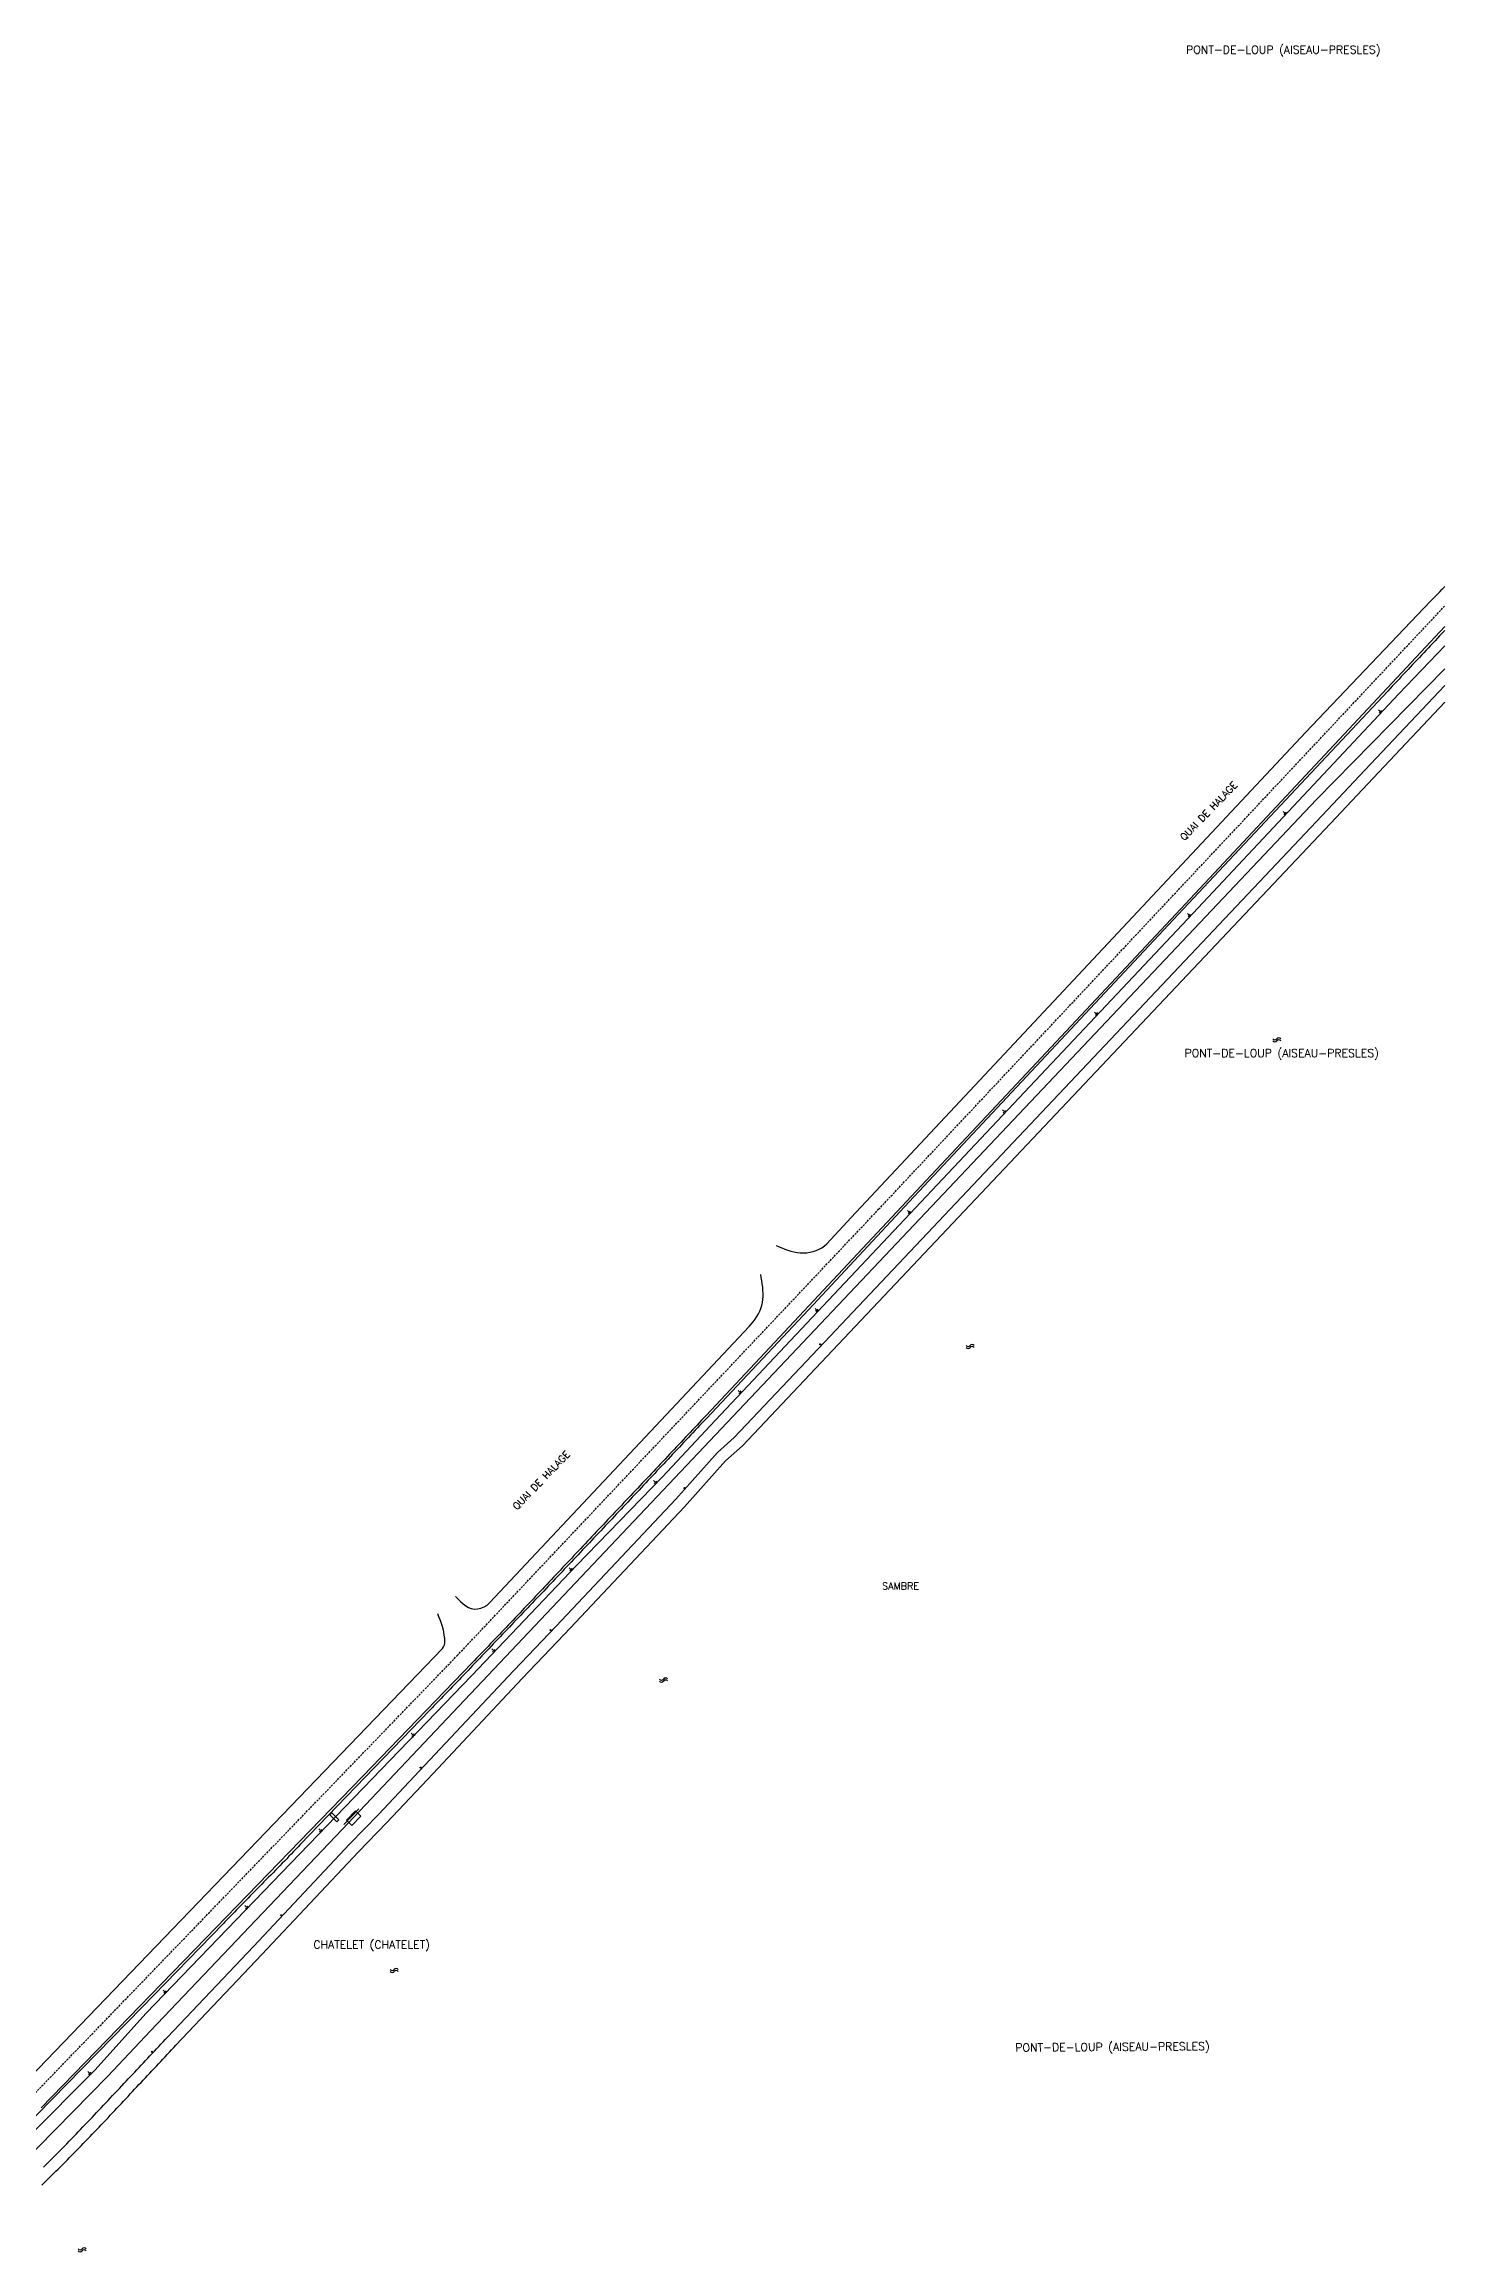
# Model space of a CAD drawing. Header units: millimetres. Extents: x 160999 to 162000, y 122000 to 123000.
# Drawn here: x 161650 to 162000, y 122437 to 122988 of the extents above; entities that cross this region are included whole.
import ezdxf
from ezdxf.enums import TextEntityAlignment as Align

# ---------------------------------------------------------------- set-up
doc = ezdxf.new("R2010")
doc.units = ezdxf.units.MM
doc.linetypes.add('DASHED', pattern=[0.75, 0.5, -0.25])
doc.layers.get('0').update_dxf_attribs({"linetype": 'CONTINUOUS'})
for name, color, linetype in [('W0001', 6, 'DASHED'), ('W0008', 7, 'CONTINUOUS'), ('W0211', 2, 'CONTINUOUS'), ('W0322', 7, 'CONTINUOUS'), ('W0454', 7, 'CONTINUOUS'), ('W0500', 5, 'DASHED'), ('W0980', 7, 'CONTINUOUS'), ('W0989', 7, 'CONTINUOUS'), ('W1102', 7, 'CONTINUOUS')]:
    doc.layers.add(name, color=color, linetype=linetype)
doc.styles.get("Standard").update_dxf_attribs({"font": 'romans.shx', "width": 0.85})

# ---------------------------------------------------------------- blocks, each defined once
blk = doc.blocks.new('t500o')
at = {"color": 0, "linetype": 'Continuous'}
for centre, start, end in [((-0.5, 0.625), 216.8699, 323.1301), ((0.5, -0.125), 36.8699, 143.1301), ((0.5, -0.625), 36.8699, 143.1301), ((-0.5, 0.125), 216.8699, 323.1301)]:
    blk.add_arc(centre, 0.625, start, end, dxfattribs=at)
blk = doc.blocks.new('t211o')
at = {"color": 0, "linetype": 'Continuous'}
for p, q in [((-0.29, 0.5), (-0.29, 0)), ((0, 1), (0, 0)), ((0.29, 0.5), (0.29, 0))]:
    blk.add_line(p, q, dxfattribs=at)

msp = doc.modelspace()

# ---------------------------------------------------------------- linework, layer by layer
at = {"layer": 'W0001'}
for p, q in [((161858.48, 122697.08), (162000, 122847.9)), ((161753.14, 122585.52), (161858.48, 122697.08)), ((161647.71, 122476.26), (161753.14, 122585.52))]:
    msp.add_line(p, q, dxfattribs=at)
at = {"layer": 'W0008'}
for p, q in [((161982.1, 122804.82), (162000, 122823.79)), ((161971.41, 122793.49), (161982.1, 122804.82)), ((161846.98, 122661.8), (161971.41, 122793.49)), ((161824.42, 122637.96), (161846.98, 122661.8)), ((161820.24, 122634.19), (161824.42, 122637.96)), ((161809.97, 122622.69), (161820.24, 122634.19)), ((161779.96, 122590.87), (161809.97, 122622.69)), ((161769.38, 122579.79), (161779.96, 122590.87)), ((161747.13, 122556.07), (161769.38, 122579.79)), ((161735.57, 122543.82), (161747.13, 122556.07)), ((161728.45, 122536.45), (161735.57, 122543.82)), ((161704.34, 122510.8), (161728.45, 122536.45)), ((161682.84, 122488.12), (161704.34, 122510.8)), ((161677.94, 122482.92), (161678.49, 122483.5)), ((161678.49, 122483.5), (161679.03, 122484.08)), ((161679.03, 122484.08), (161679.57, 122484.65)), ((161679.57, 122484.65), (161680.12, 122485.23)), ((161680.12, 122485.23), (161680.66, 122485.81)), ((161680.66, 122485.81), (161681.21, 122486.39)), ((161681.21, 122486.39), (161681.75, 122486.96)), ((161681.75, 122486.96), (161682.3, 122487.54)), ((161682.3, 122487.54), (161682.84, 122488.12)), ((161672.51, 122477.13), (161673.05, 122477.71)), ((161673.05, 122477.71), (161673.6, 122478.29)), ((161673.6, 122478.29), (161674.14, 122478.86)), ((161674.14, 122478.86), (161674.68, 122479.44)), ((161674.68, 122479.44), (161675.22, 122480.02)), ((161675.22, 122480.02), (161675.77, 122480.6)), ((161675.77, 122480.6), (161676.31, 122481.18)), ((161676.31, 122481.18), (161676.85, 122481.76)), ((161676.85, 122481.76), (161677.4, 122482.34)), ((161677.4, 122482.34), (161677.94, 122482.92)), ((161667.53, 122471.82), (161668.09, 122472.41)), ((161668.09, 122472.41), (161668.64, 122473)), ((161668.64, 122473), (161669.2, 122473.59)), ((161669.2, 122473.59), (161669.76, 122474.19)), ((161669.76, 122474.19), (161670.31, 122474.78)), ((161670.31, 122474.78), (161670.87, 122475.37)), ((161670.87, 122475.37), (161671.42, 122475.97)), ((161671.42, 122475.97), (161671.97, 122476.55)), ((161671.97, 122476.55), (161672.51, 122477.13)), ((161662.5, 122466.51), (161663.06, 122467.09)), ((161663.06, 122467.09), (161663.62, 122467.68)), ((161663.62, 122467.68), (161664.18, 122468.27)), ((161664.18, 122468.27), (161664.74, 122468.86)), ((161664.74, 122468.86), (161665.3, 122469.45)), ((161665.3, 122469.45), (161665.86, 122470.04)), ((161665.86, 122470.04), (161666.41, 122470.63)), ((161666.41, 122470.63), (161666.97, 122471.23)), ((161666.97, 122471.23), (161667.53, 122471.82)), ((161656.84, 122460.66), (161657.41, 122461.24)), ((161657.41, 122461.24), (161657.98, 122461.82)), ((161657.98, 122461.82), (161658.55, 122462.41)), ((161658.55, 122462.41), (161659.11, 122462.99)), ((161659.11, 122462.99), (161659.68, 122463.57)), ((161659.68, 122463.57), (161660.24, 122464.16)), ((161660.24, 122464.16), (161660.81, 122464.74)), ((161660.81, 122464.74), (161661.37, 122465.33)), ((161661.37, 122465.33), (161661.93, 122465.92)), ((161661.93, 122465.92), (161662.5, 122466.51)), ((161651.68, 122455.48), (161652.26, 122456.05)), ((161652.26, 122456.05), (161652.83, 122456.63)), ((161652.83, 122456.63), (161653.41, 122457.2)), ((161653.41, 122457.2), (161653.98, 122457.77)), ((161653.98, 122457.77), (161654.56, 122458.35)), ((161654.56, 122458.35), (161655.13, 122458.93)), ((161655.13, 122458.93), (161655.7, 122459.5)), ((161655.7, 122459.5), (161656.27, 122460.08)), ((161656.27, 122460.08), (161656.84, 122460.66)), ((161649.35, 122453.21), (161649.93, 122453.78)), ((161649.93, 122453.78), (161650.52, 122454.35)), ((161650.52, 122454.35), (161651.1, 122454.91)), ((161651.1, 122454.91), (161651.68, 122455.48))]:
    msp.add_line(p, q, dxfattribs=at)
at = {"layer": 'W0211'}
for p, q in [((161995.32, 122836.79), (161994.75, 122836.19)), ((161995.88, 122837.39), (161995.32, 122836.79)), ((161996.45, 122837.98), (161995.88, 122837.39)), ((161997.01, 122838.58), (161996.45, 122837.98)), ((161997.57, 122839.18), (161997.01, 122838.58)), ((161998.14, 122839.78), (161997.57, 122839.18)), ((161998.7, 122840.38), (161998.14, 122839.78)), ((161999.27, 122840.97), (161998.7, 122840.38)), ((161999.83, 122841.57), (161999.27, 122840.97)), ((162000, 122841.75), (161999.83, 122841.57)), ((161990.25, 122831.4), (161989.68, 122830.8)), ((161990.81, 122832), (161990.25, 122831.4)), ((161991.37, 122832.6), (161990.81, 122832)), ((161991.94, 122833.2), (161991.37, 122832.6)), ((161992.5, 122833.8), (161991.94, 122833.2)), ((161993.06, 122834.4), (161992.5, 122833.8)), ((161993.63, 122834.99), (161993.06, 122834.4)), ((161994.19, 122835.59), (161993.63, 122834.99)), ((161994.75, 122836.19), (161994.19, 122835.59)), ((161985.75, 122826.61), (161933.36, 122770.77)), ((161986.31, 122827.21), (161985.75, 122826.61)), ((161986.87, 122827.81), (161986.31, 122827.21)), ((161987.43, 122828.41), (161986.87, 122827.81)), ((161988, 122829.01), (161987.43, 122828.41)), ((161988.56, 122829.6), (161988, 122829.01)), ((161989.12, 122830.2), (161988.56, 122829.6)), ((161989.68, 122830.8), (161989.12, 122830.2)), ((161933.36, 122770.77), (161866.13, 122698.94)), ((161866.13, 122698.94), (161840.95, 122671.97)), ((161840.95, 122671.97), (161815.41, 122644.81)), ((161814.28, 122643.62), (161813.72, 122643.02)), ((161814.85, 122644.21), (161814.28, 122643.62)), ((161815.41, 122644.81), (161814.85, 122644.21)), ((161809.24, 122638.24), (161808.67, 122637.65)), ((161809.8, 122638.84), (161809.24, 122638.24)), ((161810.36, 122639.44), (161809.8, 122638.84)), ((161810.92, 122640.04), (161810.36, 122639.44)), ((161811.48, 122640.63), (161810.92, 122640.04)), ((161812.04, 122641.23), (161811.48, 122640.63)), ((161812.6, 122641.83), (161812.04, 122641.23)), ((161813.16, 122642.42), (161812.6, 122641.83)), ((161813.72, 122643.02), (161813.16, 122642.42)), ((161803.63, 122632.27), (161803.07, 122631.67)), ((161804.19, 122632.87), (161803.63, 122632.27)), ((161804.75, 122633.47), (161804.19, 122632.87)), ((161805.31, 122634.06), (161804.75, 122633.47)), ((161805.87, 122634.66), (161805.31, 122634.06)), ((161806.43, 122635.26), (161805.87, 122634.66)), ((161806.99, 122635.85), (161806.43, 122635.26)), ((161807.55, 122636.45), (161806.99, 122635.85)), ((161808.11, 122637.05), (161807.55, 122636.45)), ((161808.67, 122637.65), (161808.11, 122637.05)), ((161798.58, 122626.9), (161798.02, 122626.3)), ((161799.14, 122627.49), (161798.58, 122626.9)), ((161799.7, 122628.09), (161799.14, 122627.49)), ((161800.26, 122628.69), (161799.7, 122628.09)), ((161800.82, 122629.28), (161800.26, 122628.69)), ((161801.39, 122629.88), (161800.82, 122629.28)), ((161801.95, 122630.48), (161801.39, 122629.88)), ((161802.51, 122631.08), (161801.95, 122630.48)), ((161803.07, 122631.67), (161802.51, 122631.08)), ((161793.53, 122621.52), (161792.97, 122620.93)), ((161794.09, 122622.12), (161793.53, 122621.52)), ((161794.65, 122622.72), (161794.09, 122622.12)), ((161795.21, 122623.31), (161794.65, 122622.72)), ((161795.78, 122623.91), (161795.21, 122623.31)), ((161796.34, 122624.51), (161795.78, 122623.91)), ((161796.9, 122625.1), (161796.34, 122624.51)), ((161797.46, 122625.7), (161796.9, 122625.1)), ((161798.02, 122626.3), (161797.46, 122625.7)), ((161788.47, 122616.15), (161787.9, 122615.54)), ((161789.04, 122616.75), (161788.47, 122616.15)), ((161789.6, 122617.35), (161789.04, 122616.75)), ((161790.16, 122617.94), (161789.6, 122617.35)), ((161790.72, 122618.54), (161790.16, 122617.94)), ((161791.28, 122619.14), (161790.72, 122618.54)), ((161791.85, 122619.73), (161791.28, 122619.14)), ((161792.41, 122620.33), (161791.85, 122619.73)), ((161792.97, 122620.93), (161792.41, 122620.33)), ((161782.77, 122610.11), (161782.19, 122609.51)), ((161783.34, 122610.71), (161782.77, 122610.11)), ((161783.91, 122611.32), (161783.34, 122610.71)), ((161784.48, 122611.92), (161783.91, 122611.32)), ((161785.05, 122612.52), (161784.48, 122611.92)), ((161785.62, 122613.13), (161785.05, 122612.52)), ((161786.19, 122613.73), (161785.62, 122613.13)), ((161786.76, 122614.34), (161786.19, 122613.73)), ((161787.33, 122614.94), (161786.76, 122614.34)), ((161787.9, 122615.54), (161787.33, 122614.94)), ((161777.62, 122604.68), (161777.05, 122604.08)), ((161778.2, 122605.29), (161777.62, 122604.68)), ((161778.77, 122605.89), (161778.2, 122605.29)), ((161779.34, 122606.49), (161778.77, 122605.89)), ((161779.91, 122607.1), (161779.34, 122606.49)), ((161780.48, 122607.7), (161779.91, 122607.1)), ((161781.05, 122608.3), (161780.48, 122607.7)), ((161781.62, 122608.9), (161781.05, 122608.3)), ((161782.19, 122609.51), (161781.62, 122608.9)), ((161772.48, 122599.27), (161771.91, 122598.66)), ((161773.05, 122599.87), (161772.48, 122599.27)), ((161773.62, 122600.47), (161773.05, 122599.87)), ((161774.19, 122601.07), (161773.62, 122600.47)), ((161774.77, 122601.67), (161774.19, 122601.07)), ((161775.34, 122602.28), (161774.77, 122601.67)), ((161775.91, 122602.88), (161775.34, 122602.28)), ((161776.48, 122603.48), (161775.91, 122602.88)), ((161777.05, 122604.08), (161776.48, 122603.48)), ((161767.32, 122593.85), (161766.75, 122593.25)), ((161767.9, 122594.45), (161767.32, 122593.85)), ((161768.47, 122595.06), (161767.9, 122594.45)), ((161769.04, 122595.66), (161768.47, 122595.06)), ((161769.62, 122596.26), (161769.04, 122595.66)), ((161770.19, 122596.86), (161769.62, 122596.26)), ((161770.76, 122597.46), (161770.19, 122596.86)), ((161771.33, 122598.06), (161770.76, 122597.46)), ((161771.91, 122598.66), (161771.33, 122598.06)), ((161762.16, 122588.45), (161761.59, 122587.85)), ((161762.74, 122589.05), (161762.16, 122588.45)), ((161763.31, 122589.65), (161762.74, 122589.05)), ((161763.89, 122590.25), (161763.31, 122589.65)), ((161764.46, 122590.85), (161763.89, 122590.25)), ((161765.03, 122591.45), (161764.46, 122590.85)), ((161765.6, 122592.05), (161765.03, 122591.45)), ((161766.18, 122592.65), (161765.6, 122592.05)), ((161766.75, 122593.25), (161766.18, 122592.65)), ((161757, 122583.04), (161756.43, 122582.44)), ((161757.57, 122583.64), (161757, 122583.04)), ((161758.15, 122584.24), (161757.57, 122583.64)), ((161758.72, 122584.84), (161758.15, 122584.24)), ((161759.3, 122585.44), (161758.72, 122584.84)), ((161759.87, 122586.04), (161759.3, 122585.44)), ((161760.44, 122586.64), (161759.87, 122586.04)), ((161761.02, 122587.24), (161760.44, 122586.64)), ((161761.59, 122587.85), (161761.02, 122587.24)), ((161751.35, 122577.15), (161750.79, 122576.56)), ((161751.92, 122577.74), (161751.35, 122577.15)), ((161752.48, 122578.32), (161751.92, 122577.74)), ((161753.04, 122578.91), (161752.48, 122578.32)), ((161753.6, 122579.5), (161753.04, 122578.91)), ((161754.17, 122580.08), (161753.6, 122579.5)), ((161754.73, 122580.67), (161754.17, 122580.08)), ((161755.29, 122581.26), (161754.73, 122580.67)), ((161755.85, 122581.84), (161755.29, 122581.26)), ((161756.43, 122582.44), (161755.85, 122581.84)), ((161746.29, 122571.88), (161713.92, 122538.28)), ((161746.85, 122572.46), (161746.29, 122571.88)), ((161747.41, 122573.05), (161746.85, 122572.46)), ((161747.98, 122573.63), (161747.41, 122573.05)), ((161748.54, 122574.22), (161747.98, 122573.63)), ((161749.1, 122574.81), (161748.54, 122574.22)), ((161749.67, 122575.39), (161749.1, 122574.81)), ((161750.23, 122575.98), (161749.67, 122575.39)), ((161750.79, 122576.56), (161750.23, 122575.98)), ((161708.82, 122533.02), (161708.25, 122532.44)), ((161709.39, 122533.61), (161708.82, 122533.02)), ((161709.96, 122534.19), (161709.39, 122533.61)), ((161710.52, 122534.77), (161709.96, 122534.19)), ((161711.09, 122535.36), (161710.52, 122534.77)), ((161711.66, 122535.94), (161711.09, 122535.36)), ((161712.22, 122536.53), (161711.66, 122535.94)), ((161712.79, 122537.11), (161712.22, 122536.53)), ((161713.35, 122537.7), (161712.79, 122537.11)), ((161713.92, 122538.28), (161713.35, 122537.7)), ((161703.7, 122527.78), (161703.13, 122527.2)), ((161704.27, 122528.36), (161703.7, 122527.78)), ((161704.84, 122528.95), (161704.27, 122528.36)), ((161705.41, 122529.53), (161704.84, 122528.95)), ((161705.98, 122530.11), (161705.41, 122529.53)), ((161706.55, 122530.69), (161705.98, 122530.11)), ((161707.12, 122531.27), (161706.55, 122530.69)), ((161707.69, 122531.86), (161707.12, 122531.27)), ((161708.25, 122532.44), (161707.69, 122531.86)), ((161698.01, 122521.96), (161697.44, 122521.38)), ((161698.58, 122522.55), (161698.01, 122521.96)), ((161699.15, 122523.13), (161698.58, 122522.55)), ((161699.72, 122523.71), (161699.15, 122523.13)), ((161700.29, 122524.29), (161699.72, 122523.71)), ((161700.86, 122524.87), (161700.29, 122524.29)), ((161701.43, 122525.46), (161700.86, 122524.87)), ((161702, 122526.04), (161701.43, 122525.46)), ((161702.56, 122526.62), (161702, 122526.04)), ((161703.13, 122527.2), (161702.56, 122526.62)), ((161694.61, 122518.47), (161674.36, 122497.63)), ((161695.17, 122519.05), (161694.61, 122518.47)), ((161695.74, 122519.63), (161695.17, 122519.05)), ((161696.31, 122520.22), (161695.74, 122519.63)), ((161696.88, 122520.8), (161696.31, 122520.22)), ((161697.44, 122521.38), (161696.88, 122520.8)), ((161674.36, 122497.63), (161644.34, 122466.9))]:
    msp.add_line(p, q, dxfattribs=at)
for points in [[(162000, 122837.92), (161988.46, 122825.93), (161935.76, 122769.65), (161844.49, 122672.87), (161816.34, 122642.93), (161804.49, 122630.23), (161782.96, 122608.04), (161756.79, 122580.55), (161675.35, 122496.06), (161662.67, 122482.03), (161645.78, 122465.1)], [(161639.6, 122453.7), (161665.78, 122480.45), (161676.5, 122491.74), (161724.39, 122542.05), (161967.94, 122799.46), (162000, 122832.15)]]:
    msp.add_lwpolyline(points, dxfattribs=at)
at = {"layer": 'W0322'}
for p, q in [((161979.99, 122806.8), (162000, 122827.99)), ((161969.31, 122795.46), (161979.99, 122806.8)), ((161844.86, 122663.8), (161969.31, 122795.46)), ((161822.39, 122640.04), (161844.86, 122663.8)), ((161818.17, 122636.25), (161822.39, 122640.04)), ((161807.82, 122624.65), (161818.17, 122636.25)), ((161777.84, 122592.87), (161807.82, 122624.65)), ((161767.26, 122581.79), (161777.84, 122592.87)), ((161744.99, 122558.07), (161767.26, 122581.79)), ((161733.45, 122545.84), (161744.99, 122558.07)), ((161721.77, 122546.25), (161721.27, 122545.77)), ((161721.27, 122545.77), (161723.07, 122543.94)), ((161723.56, 122544.44), (161721.77, 122546.25)), ((161723.07, 122543.94), (161723.56, 122544.44)), ((161724.81, 122543.34), (161728.52, 122547.24)), ((161726.33, 122538.47), (161733.45, 122545.84)), ((161702.21, 122512.81), (161726.33, 122538.47)), ((161680.71, 122490.13), (161702.21, 122512.81)), ((161679.07, 122488.4), (161679.62, 122488.98)), ((161679.62, 122488.98), (161680.17, 122489.55)), ((161680.17, 122489.55), (161680.71, 122490.13)), ((161674.17, 122483.19), (161674.72, 122483.77)), ((161674.72, 122483.77), (161675.26, 122484.35)), ((161675.26, 122484.35), (161675.8, 122484.93)), ((161675.8, 122484.93), (161676.35, 122485.51)), ((161676.35, 122485.51), (161676.89, 122486.09)), ((161676.89, 122486.09), (161677.44, 122486.66)), ((161677.44, 122486.66), (161677.98, 122487.24)), ((161677.98, 122487.24), (161678.53, 122487.82)), ((161678.53, 122487.82), (161679.07, 122488.4)), ((161668.71, 122477.36), (161669.28, 122477.97)), ((161669.28, 122477.97), (161669.82, 122478.55)), ((161669.82, 122478.55), (161670.37, 122479.13)), ((161670.37, 122479.13), (161670.91, 122479.71)), ((161670.91, 122479.71), (161671.45, 122480.29)), ((161671.45, 122480.29), (161672, 122480.87)), ((161672, 122480.87), (161672.54, 122481.45)), ((161672.54, 122481.45), (161673.08, 122482.03)), ((161673.08, 122482.03), (161673.63, 122482.61)), ((161673.63, 122482.61), (161674.17, 122483.19)), ((161663.59, 122471.92), (161664.16, 122472.53)), ((161664.16, 122472.53), (161664.73, 122473.13)), ((161664.73, 122473.13), (161665.3, 122473.73)), ((161665.3, 122473.73), (161665.87, 122474.34)), ((161665.87, 122474.34), (161666.44, 122474.94)), ((161666.44, 122474.94), (161667.01, 122475.55)), ((161667.01, 122475.55), (161667.58, 122476.15)), ((161667.58, 122476.15), (161668.14, 122476.76)), ((161668.14, 122476.76), (161668.71, 122477.36)), ((161658.44, 122466.52), (161659.02, 122467.11)), ((161659.02, 122467.11), (161659.59, 122467.71)), ((161659.59, 122467.71), (161660.16, 122468.31)), ((161660.16, 122468.31), (161660.74, 122468.91)), ((161660.74, 122468.91), (161661.31, 122469.51)), ((161661.31, 122469.51), (161661.88, 122470.12)), ((161661.88, 122470.12), (161662.45, 122470.72)), ((161662.45, 122470.72), (161663.02, 122471.32)), ((161663.02, 122471.32), (161663.59, 122471.92)), ((161652.64, 122460.58), (161653.22, 122461.17)), ((161653.22, 122461.17), (161653.81, 122461.76)), ((161653.81, 122461.76), (161654.39, 122462.35)), ((161654.39, 122462.35), (161654.97, 122462.94)), ((161654.97, 122462.94), (161655.55, 122463.54)), ((161655.55, 122463.54), (161656.13, 122464.13)), ((161656.13, 122464.13), (161656.71, 122464.73)), ((161656.71, 122464.73), (161657.29, 122465.32)), ((161657.29, 122465.32), (161657.86, 122465.92)), ((161657.86, 122465.92), (161658.44, 122466.52)), ((161649.7, 122457.66), (161650.29, 122458.24)), ((161650.29, 122458.24), (161650.88, 122458.82)), ((161650.88, 122458.82), (161651.47, 122459.41)), ((161651.47, 122459.41), (161652.05, 122460)), ((161652.05, 122460), (161652.64, 122460.58))]:
    msp.add_line(p, q, dxfattribs=at)
at = {"layer": 'W0454'}
for centre, radius in [((161843.89, 122663.32), 0.125), ((161843.89, 122663.32), 0.105), ((161843.89, 122663.32), 0.0025), ((161809.95, 122627.38), 0.125), ((161809.95, 122627.38), 0.105), ((161809.95, 122627.38), 0.0025), ((161776.47, 122591.92), 0.125), ((161776.47, 122591.92), 0.105), ((161776.47, 122591.92), 0.0025), ((161743.98, 122557.53), 0.125), ((161743.98, 122557.53), 0.105), ((161743.98, 122557.53), 0.0025), ((161709.11, 122520.63), 0.125), ((161709.11, 122520.63), 0.105), ((161709.11, 122520.63), 0.0025), ((161676.79, 122486.51), 0.125), ((161676.79, 122486.51), 0.105), ((161676.79, 122486.51), 0.0025)]:
    msp.add_circle(centre, radius, dxfattribs=at)
at = {"layer": 'W1102'}
for p, q in [((161965.13, 122816.25), (161996.44, 122849.03)), ((161996.44, 122849.03), (161997.01, 122849.63)), ((161997.01, 122849.63), (161997.58, 122850.23)), ((161997.58, 122850.23), (161998.16, 122850.83)), ((161998.16, 122850.83), (161998.73, 122851.43)), ((161998.73, 122851.43), (161999.3, 122852.03)), ((161999.3, 122852.03), (161999.88, 122852.63)), ((161999.88, 122852.63), (162000, 122852.76)), ((162000, 122842.73), (161932.79, 122770.86)), ((161851.61, 122695.06), (161965.13, 122816.25)), ((161932.79, 122770.86), (161865.4, 122699.03)), ((161865.4, 122699.03), (161815.35, 122645.56)), ((161845.5, 122688.47), (161851.61, 122695.06)), ((161832.86, 122688.04), (161833.58, 122687.72)), ((161833.58, 122687.72), (161834.32, 122687.41)), ((161834.32, 122687.41), (161835.05, 122687.12)), ((161843.61, 122687.09), (161844.3, 122687.48)), ((161844.3, 122687.48), (161844.93, 122687.94)), ((161844.93, 122687.94), (161845.5, 122688.47)), ((161835.05, 122687.12), (161835.79, 122686.85)), ((161835.79, 122686.85), (161836.55, 122686.61)), ((161836.55, 122686.61), (161837.31, 122686.42)), ((161837.31, 122686.42), (161838.09, 122686.28)), ((161838.09, 122686.28), (161838.89, 122686.2)), ((161838.89, 122686.2), (161839.69, 122686.18)), ((161839.69, 122686.18), (161840.5, 122686.22)), ((161840.5, 122686.22), (161841.31, 122686.34)), ((161841.31, 122686.34), (161842.11, 122686.52)), ((161842.11, 122686.52), (161842.88, 122686.77)), ((161842.88, 122686.77), (161843.61, 122687.09)), ((161829.14, 122680.01), (161829, 122680.81)), ((161829.27, 122679.21), (161829.14, 122680.01)), ((161829.4, 122678.42), (161829.27, 122679.21)), ((161829.5, 122677.63), (161829.4, 122678.42)), ((161829.57, 122676.84), (161829.5, 122677.63)), ((161829.61, 122676.06), (161829.57, 122676.84)), ((161828.02, 122670.24), (161828.41, 122670.91)), ((161828.41, 122670.91), (161828.76, 122671.59)), ((161828.76, 122671.59), (161829.05, 122672.3)), ((161829.05, 122672.3), (161829.28, 122673.01)), ((161829.28, 122673.01), (161829.45, 122673.76)), ((161829.45, 122673.76), (161829.55, 122674.52)), ((161829.55, 122674.52), (161829.61, 122675.28)), ((161829.61, 122675.28), (161829.61, 122676.06)), ((161761.23, 122598.69), (161826.12, 122667.8)), ((161826.12, 122667.8), (161826.63, 122668.37)), ((161826.63, 122668.37), (161827.13, 122668.97)), ((161827.13, 122668.97), (161827.59, 122669.59)), ((161827.59, 122669.59), (161828.02, 122670.24)), ((161813.65, 122643.74), (161813.08, 122643.13)), ((161814.22, 122644.34), (161813.65, 122643.74)), ((161814.78, 122644.95), (161814.22, 122644.34)), ((161815.35, 122645.56), (161814.78, 122644.95)), ((161808.52, 122638.28), (161807.95, 122637.68)), ((161809.09, 122638.89), (161808.52, 122638.28)), ((161809.66, 122639.49), (161809.09, 122638.89)), ((161810.23, 122640.1), (161809.66, 122639.49)), ((161810.8, 122640.7), (161810.23, 122640.1)), ((161811.37, 122641.31), (161810.8, 122640.7)), ((161811.94, 122641.92), (161811.37, 122641.31)), ((161812.51, 122642.52), (161811.94, 122641.92)), ((161813.08, 122643.13), (161812.51, 122642.52)), ((161802.82, 122632.23), (161802.25, 122631.62)), ((161803.39, 122632.83), (161802.82, 122632.23)), ((161803.96, 122633.44), (161803.39, 122632.83)), ((161804.53, 122634.04), (161803.96, 122633.44)), ((161805.1, 122634.65), (161804.53, 122634.04)), ((161805.67, 122635.25), (161805.1, 122634.65)), ((161806.24, 122635.86), (161805.67, 122635.25)), ((161806.81, 122636.46), (161806.24, 122635.86)), ((161807.38, 122637.07), (161806.81, 122636.46)), ((161807.95, 122637.68), (161807.38, 122637.07)), ((161797.68, 122626.79), (161797.11, 122626.18)), ((161798.25, 122627.39), (161797.68, 122626.79)), ((161798.82, 122627.99), (161798.25, 122627.39)), ((161799.39, 122628.6), (161798.82, 122627.99)), ((161799.97, 122629.2), (161799.39, 122628.6)), ((161800.54, 122629.81), (161799.97, 122629.2)), ((161801.11, 122630.41), (161800.54, 122629.81)), ((161801.68, 122631.02), (161801.11, 122630.41)), ((161802.25, 122631.62), (161801.68, 122631.02)), ((161792.54, 122621.34), (161791.97, 122620.74)), ((161793.11, 122621.95), (161792.54, 122621.34)), ((161793.68, 122622.55), (161793.11, 122621.95)), ((161794.26, 122623.16), (161793.68, 122622.55)), ((161794.83, 122623.76), (161794.26, 122623.16)), ((161795.4, 122624.37), (161794.83, 122623.76)), ((161795.97, 122624.97), (161795.4, 122624.37)), ((161796.54, 122625.58), (161795.97, 122624.97)), ((161797.11, 122626.18), (161796.54, 122625.58)), ((161787.41, 122615.9), (161786.83, 122615.3)), ((161787.98, 122616.51), (161787.41, 122615.9)), ((161788.55, 122617.11), (161787.98, 122616.51)), ((161789.12, 122617.72), (161788.55, 122617.11)), ((161789.69, 122618.32), (161789.12, 122617.72)), ((161790.26, 122618.93), (161789.69, 122618.32)), ((161790.83, 122619.53), (161790.26, 122618.93)), ((161791.4, 122620.13), (161790.83, 122619.53)), ((161791.97, 122620.74), (161791.4, 122620.13)), ((161782.32, 122610.51), (161781.76, 122609.91)), ((161782.88, 122611.1), (161782.32, 122610.51)), ((161783.45, 122611.7), (161782.88, 122611.1)), ((161784.01, 122612.3), (161783.45, 122611.7)), ((161784.57, 122612.9), (161784.01, 122612.3)), ((161785.14, 122613.5), (161784.57, 122612.9)), ((161785.7, 122614.09), (161785.14, 122613.5)), ((161786.26, 122614.69), (161785.7, 122614.09)), ((161786.83, 122615.3), (161786.26, 122614.69)), ((161777.25, 122605.12), (161776.68, 122604.52)), ((161777.81, 122605.72), (161777.25, 122605.12)), ((161778.38, 122606.32), (161777.81, 122605.72)), ((161778.94, 122606.92), (161778.38, 122606.32)), ((161779.5, 122607.51), (161778.94, 122606.92)), ((161780.07, 122608.11), (161779.5, 122607.51)), ((161780.63, 122608.71), (161780.07, 122608.11)), ((161781.19, 122609.31), (161780.63, 122608.71)), ((161781.76, 122609.91), (161781.19, 122609.31)), ((161752.73, 122600.31), (161753.34, 122599.67)), ((161753.34, 122599.67), (161753.97, 122599.06)), ((161771.61, 122599.15), (161771.04, 122598.55)), ((161772.17, 122599.74), (161771.61, 122599.15)), ((161772.74, 122600.34), (161772.17, 122599.74)), ((161773.3, 122600.94), (161772.74, 122600.34)), ((161773.87, 122601.54), (161773.3, 122600.94)), ((161774.43, 122602.13), (161773.87, 122601.54)), ((161774.99, 122602.73), (161774.43, 122602.13)), ((161775.56, 122603.33), (161774.99, 122602.73)), ((161776.12, 122603.93), (161775.56, 122603.33)), ((161776.68, 122604.52), (161776.12, 122603.93)), ((161748.59, 122595.21), (161748.31, 122595.93)), ((161748.87, 122594.49), (161748.59, 122595.21)), ((161749.13, 122593.76), (161748.87, 122594.49)), ((161749.37, 122593.01), (161749.13, 122593.76)), ((161753.97, 122599.06), (161754.6, 122598.49)), ((161754.6, 122598.49), (161755.26, 122597.99)), ((161755.26, 122597.99), (161755.95, 122597.59)), ((161755.95, 122597.59), (161756.67, 122597.31)), ((161756.67, 122597.31), (161757.43, 122597.17)), ((161757.43, 122597.17), (161758.25, 122597.2)), ((161758.25, 122597.2), (161759.07, 122597.38)), ((161759.07, 122597.38), (161759.87, 122597.7)), ((161759.87, 122597.7), (161760.61, 122598.14)), ((161760.61, 122598.14), (161761.23, 122598.69)), ((161766.52, 122593.78), (161765.95, 122593.19)), ((161767.09, 122594.38), (161766.52, 122593.78)), ((161767.65, 122594.97), (161767.09, 122594.38)), ((161768.22, 122595.57), (161767.65, 122594.97)), ((161768.78, 122596.17), (161768.22, 122595.57)), ((161769.35, 122596.76), (161768.78, 122596.17)), ((161769.91, 122597.36), (161769.35, 122596.76)), ((161770.48, 122597.95), (161769.91, 122597.36)), ((161771.04, 122598.55), (161770.48, 122597.95)), ((161749.59, 122592.25), (161749.37, 122593.01)), ((161749.77, 122591.47), (161749.59, 122592.25)), ((161749.75, 122587.7), (161749.93, 122588.18)), ((161749.91, 122590.67), (161749.77, 122591.47)), ((161750.01, 122589.83), (161749.91, 122590.67)), ((161749.93, 122588.18), (161750.02, 122588.71)), ((161750.04, 122589.27), (161750.01, 122589.83)), ((161750.02, 122588.71), (161750.04, 122589.27)), ((161761.41, 122588.43), (161760.85, 122587.84)), ((161761.98, 122589.03), (161761.41, 122588.43)), ((161762.55, 122589.62), (161761.98, 122589.03)), ((161763.12, 122590.21), (161762.55, 122589.62)), ((161763.69, 122590.81), (161763.12, 122590.21)), ((161764.25, 122591.4), (161763.69, 122590.81)), ((161764.82, 122592), (161764.25, 122591.4)), ((161765.39, 122592.59), (161764.82, 122592)), ((161765.95, 122593.19), (161765.39, 122592.59)), ((161646.3, 122480.04), (161749.46, 122587.29)), ((161756.86, 122583.7), (161729.44, 122555.33)), ((161749.46, 122587.29), (161749.75, 122587.7)), ((161757.43, 122584.29), (161756.86, 122583.7)), ((161758, 122584.88), (161757.43, 122584.29)), ((161758.57, 122585.47), (161758, 122584.88)), ((161759.14, 122586.06), (161758.57, 122585.47)), ((161759.71, 122586.65), (161759.14, 122586.06)), ((161760.28, 122587.25), (161759.71, 122586.65)), ((161760.85, 122587.84), (161760.28, 122587.25)), ((161729.44, 122555.33), (161690.21, 122514.81)), ((161690.21, 122514.81), (161649.12, 122472.47))]:
    msp.add_line(p, q, dxfattribs=at)
msp.add_lwpolyline([(161727.7, 122546.74), (161725.48, 122544.42), (161726.82, 122543.09), (161729.02, 122545.43), (161727.7, 122546.74), (161727.7, 122546.74)], dxfattribs=at)

# ---------------------------------------------------------------- block references
at = {"layer": 'W0211'}
for p, rotation in [((161984.12, 122821.22), 44.98921633184016), ((161960.33, 122795.78), 44.98820311323988), ((161936.36, 122770.3), 44.98921633184016), ((161913.23, 122745.69), 49.38876321607766), ((161890.18, 122721.25), 49.38876321675203), ((161866.38, 122696.03), 44.98891215496312), ((161843.29, 122671.59), 44.98891215400783), ((161824.08, 122651.12), 47.85139375574443), ((161802.95, 122628.6), 44.98963834015532), ((161781.87, 122606.83), 49.62498670672139), ((161762.53, 122586.54), 48.00290258419707), ((161742.4, 122565.46), 47.47819029724847), ((161719.27, 122541.55), 47.37537296117679), ((161700.8, 122522.39), 49.3887632174264), ((161680.37, 122501.18), 44.98806814265004), ((161661.51, 122480.84), 44.98801906117311)]:
    msp.add_blockref('t211o', p, dxfattribs=dict(at, rotation=rotation))
at = {"layer": 'W0500', "rotation": 0.5255601729293183}
for p in [(161958.01, 122739.42), (161881.34, 122662.78), (161804.67, 122579.42), (161737.42, 122506.82), (161659.38, 122437.01)]:
    msp.add_blockref('t500o', p, dxfattribs=at)

# ---------------------------------------------------------------- texts
at = {"layer": 'W0980'}
for s, p in [('PONT-DE-LOUP (AISEAU-PRESLES)', (161959.62, 122986.76)), ('PONT-DE-LOUP (AISEAU-PRESLES)', (161959.23, 122735.97)), ('CHATELET (CHATELET)', (161731.76, 122513.15))]:
    msp.add_text(s, height=2, dxfattribs=at).set_placement(p, align=Align.MIDDLE)
msp.add_text('PONT-DE-LOUP (AISEAU-PRESLES)', height=2, rotation=0.4349, dxfattribs=at).set_placement((161916.93, 122487.6), align=Align.MIDDLE)
at = {"layer": 'W0989'}
for p in [(161941.01, 122796.55), (161774.2, 122629.28)]:
    msp.add_text('QUAI DE HALAGE', height=1.75, rotation=46.0097, dxfattribs=at).set_placement(p, align=Align.MIDDLE)
msp.add_text('SAMBRE', height=1.75, dxfattribs=at).set_placement((161863.97, 122602.95), align=Align.MIDDLE)

doc.saveas('drawing.dxf')
